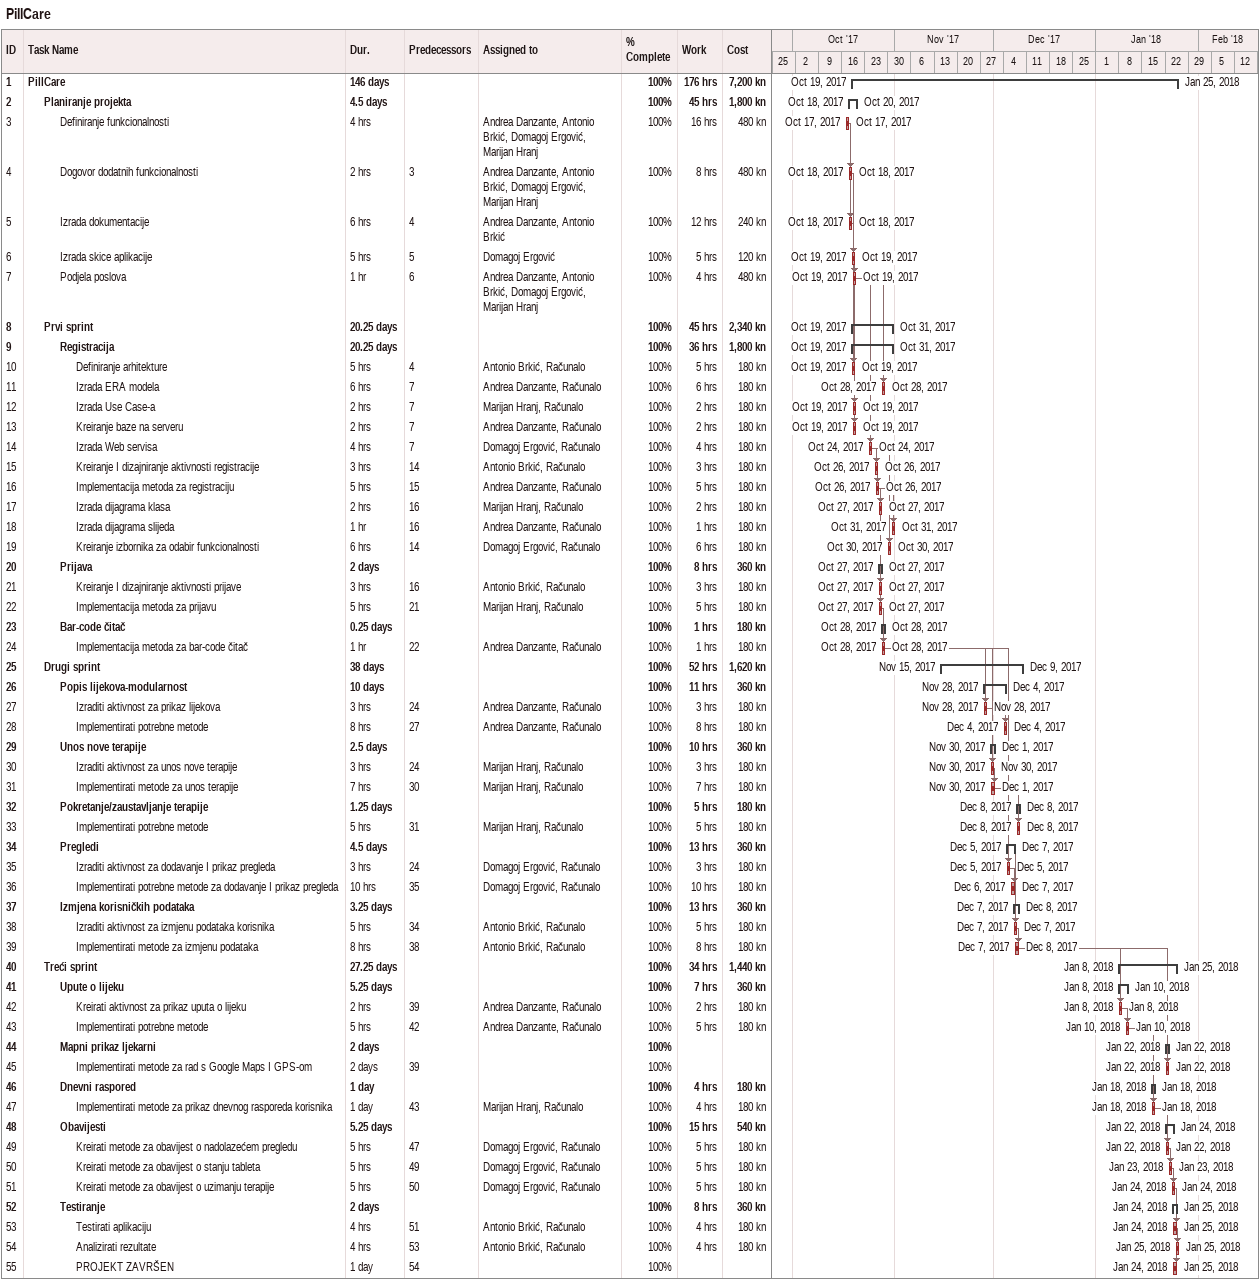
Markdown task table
PillCare

| ID | Level | Task | Duration | Start | Finish | Predecessors | Resources | % complete | Work (h) | Cost (kn) |
|---|---|---|---|---|---|---|---|---|---|---|
| 1 | 1 | **PillCare** | 146d | 2017-10-19 | 2018-01-25 |  |  | 100 | 176 | 7200 |
| 2 | 2 | **Planiranje projekta** | 4.5d | 2017-10-18 | 2017-10-20 |  |  | 100 | 45 | 1800 |
| 3 | 3 | Definiranje funkcionalnosti | 4h | 2017-10-17 | 2017-10-17 |  | Andrea Danzante, Antonio Brkić, Domagoj Ergović, Marijan Hranj | 100 | 16 | 480 |
| 4 | 3 | Dogovor dodatnih funkcionalnosti | 2h | 2017-10-18 | 2017-10-18 | 3 | Andrea Danzante, Antonio Brkić, Domagoj Ergović, Marijan Hranj | 100 | 8 | 480 |
| 5 | 3 | Izrada dokumentacije | 6h | 2017-10-18 | 2017-10-18 | 4 | Andrea Danzante, Antonio Brkić | 100 | 12 | 240 |
| 6 | 3 | Izrada skice aplikacije | 5h | 2017-10-19 | 2017-10-19 | 5 | Domagoj Ergović | 100 | 5 | 120 |
| 7 | 3 | Podjela poslova | 1h | 2017-10-19 | 2017-10-19 | 6 | Andrea Danzante, Antonio Brkić, Domagoj Ergović, Marijan Hranj | 100 | 4 | 480 |
| 8 | 2 | **Prvi sprint** | 20.25d | 2017-10-19 | 2017-10-31 |  |  | 100 | 45 | 2340 |
| 9 | 3 | **Registracija** | 20.25d | 2017-10-19 | 2017-10-31 |  |  | 100 | 36 | 1800 |
| 10 | 4 | Definiranje arhitekture | 5h | 2017-10-19 | 2017-10-19 | 4 | Antonio Brkić, Računalo | 100 | 5 | 180 |
| 11 | 4 | Izrada ERA modela | 6h | 2017-10-28 | 2017-10-28 | 7 | Andrea Danzante, Računalo | 100 | 6 | 180 |
| 12 | 4 | Izrada Use Case-a | 2h | 2017-10-19 | 2017-10-19 | 7 | Marijan Hranj, Računalo | 100 | 2 | 180 |
| 13 | 4 | Kreiranje baze na serveru | 2h | 2017-10-19 | 2017-10-19 | 7 | Andrea Danzante, Računalo | 100 | 2 | 180 |
| 14 | 4 | Izrada Web servisa | 4h | 2017-10-24 | 2017-10-24 | 7 | Domagoj Ergović, Računalo | 100 | 4 | 180 |
| 15 | 4 | Kreiranje I dizajniranje aktivnosti registracije | 3h | 2017-10-26 | 2017-10-26 | 14 | Antonio Brkić, Računalo | 100 | 3 | 180 |
| 16 | 4 | Implementacija metoda za registraciju | 5h | 2017-10-26 | 2017-10-26 | 15 | Andrea Danzante, Računalo | 100 | 5 | 180 |
| 17 | 4 | Izrada dijagrama klasa | 2h | 2017-10-27 | 2017-10-27 | 16 | Marijan Hranj, Računalo | 100 | 2 | 180 |
| 18 | 4 | Izrada dijagrama slijeda | 1h | 2017-10-31 | 2017-10-31 | 16 | Andrea Danzante, Računalo | 100 | 1 | 180 |
| 19 | 4 | Kreiranje izbornika za odabir funkcionalnosti | 6h | 2017-10-30 | 2017-10-30 | 14 | Domagoj Ergović, Računalo | 100 | 6 | 180 |
| 20 | 3 | **Prijava** | 2d | 2017-10-27 | 2017-10-27 |  |  | 100 | 8 | 360 |
| 21 | 4 | Kreiranje I dizajniranje aktivnosti prijave | 3h | 2017-10-27 | 2017-10-27 | 16 | Antonio Brkić, Računalo | 100 | 3 | 180 |
| 22 | 4 | Implementacija metoda za prijavu | 5h | 2017-10-27 | 2017-10-27 | 21 | Marijan Hranj, Računalo | 100 | 5 | 180 |
| 23 | 3 | **Bar-code čitač** | 0.25d | 2017-10-28 | 2017-10-28 |  |  | 100 | 1 | 180 |
| 24 | 4 | Implementacija metoda za bar-code čitač | 1h | 2017-10-28 | 2017-10-28 | 22 | Andrea Danzante, Računalo | 100 | 1 | 180 |
| 25 | 2 | **Drugi sprint** | 38d | 2017-11-15 | 2017-12-09 |  |  | 100 | 52 | 1620 |
| 26 | 3 | **Popis lijekova-modularnost** | 10d | 2017-11-28 | 2017-12-04 |  |  | 100 | 11 | 360 |
| 27 | 4 | Izraditi aktivnost za prikaz lijekova | 3h | 2017-11-28 | 2017-11-28 | 24 | Andrea Danzante, Računalo | 100 | 3 | 180 |
| 28 | 4 | Implementirati potrebne metode | 8h | 2017-12-04 | 2017-12-04 | 27 | Andrea Danzante, Računalo | 100 | 8 | 180 |
| 29 | 3 | **Unos nove terapije** | 2.5d | 2017-11-30 | 2017-12-01 |  |  | 100 | 10 | 360 |
| 30 | 4 | Izraditi aktivnost za unos nove terapije | 3h | 2017-11-30 | 2017-11-30 | 24 | Marijan Hranj, Računalo | 100 | 3 | 180 |
| 31 | 4 | Implementirati metode za unos terapije | 7h | 2017-11-30 | 2017-12-01 | 30 | Marijan Hranj, Računalo | 100 | 7 | 180 |
| 32 | 3 | **Pokretanje/zaustavljanje terapije** | 1.25d | 2017-12-08 | 2017-12-08 |  |  | 100 | 5 | 180 |
| 33 | 4 | Implementirati potrebne metode | 5h | 2017-12-08 | 2017-12-08 | 31 | Marijan Hranj, Računalo | 100 | 5 | 180 |
| 34 | 3 | **Pregledi** | 4.5d | 2017-12-05 | 2017-12-07 |  |  | 100 | 13 | 360 |
| 35 | 4 | Izraditi aktivnost za dodavanje I prikaz pregleda | 3h | 2017-12-05 | 2017-12-05 | 24 | Domagoj Ergović, Računalo | 100 | 3 | 180 |
| 36 | 4 | Implementirati potrebne metode za dodavanje I prikaz pregleda | 10h | 2017-12-06 | 2017-12-07 | 35 | Domagoj Ergović, Računalo | 100 | 10 | 180 |
| 37 | 3 | **Izmjena korisničkih podataka** | 3.25d | 2017-12-07 | 2017-12-08 |  |  | 100 | 13 | 360 |
| 38 | 4 | Izraditi aktivnost za izmjenu podataka korisnika | 5h | 2017-12-07 | 2017-12-07 | 34 | Antonio Brkić, Računalo | 100 | 5 | 180 |
| 39 | 4 | Implementirati metode za izmjenu podataka | 8h | 2017-12-07 | 2017-12-08 | 38 | Antonio Brkić, Računalo | 100 | 8 | 180 |
| 40 | 2 | **Treći sprint** | 27.25d | 2018-01-08 | 2018-01-25 |  |  | 100 | 34 | 1440 |
| 41 | 3 | **Upute o lijeku** | 5.25d | 2018-01-08 | 2018-01-10 |  |  | 100 | 7 | 360 |
| 42 | 4 | Kreirati aktivnost za prikaz uputa o lijeku | 2h | 2018-01-08 | 2018-01-08 | 39 | Andrea Danzante, Računalo | 100 | 2 | 180 |
| 43 | 4 | Implementirati potrebne metode | 5h | 2018-01-10 | 2018-01-10 | 42 | Andrea Danzante, Računalo | 100 | 5 | 180 |
| 44 | 3 | **Mapni prikaz ljekarni** | 2d | 2018-01-22 | 2018-01-22 |  |  | 100 |  |  |
| 45 | 4 | Implementirati metode za rad s Google Maps I GPS-om | 2d | 2018-01-22 | 2018-01-22 | 39 |  | 100 |  |  |
| 46 | 3 | **Dnevni raspored** | 1d | 2018-01-18 | 2018-01-18 |  |  | 100 | 4 | 180 |
| 47 | 4 | Implementirati metode za prikaz dnevnog rasporeda korisnika | 1d | 2018-01-18 | 2018-01-18 | 43 | Marijan Hranj, Računalo | 100 | 4 | 180 |
| 48 | 3 | **Obavijesti** | 5.25d | 2018-01-22 | 2018-01-24 |  |  | 100 | 15 | 540 |
| 49 | 4 | Kreirati metode za obavijest o nadolazećem pregledu | 5h | 2018-01-22 | 2018-01-22 | 47 | Domagoj Ergović, Računalo | 100 | 5 | 180 |
| 50 | 4 | Kreirati metode za obavijest o stanju tableta | 5h | 2018-01-23 | 2018-01-23 | 49 | Domagoj Ergović, Računalo | 100 | 5 | 180 |
| 51 | 4 | Kreirati metode za obavijest o uzimanju terapije | 5h | 2018-01-24 | 2018-01-24 | 50 | Domagoj Ergović, Računalo | 100 | 5 | 180 |
| 52 | 3 | **Testiranje** | 2d | 2018-01-24 | 2018-01-25 |  |  | 100 | 8 | 360 |
| 53 | 4 | Testirati aplikaciju | 4h | 2018-01-24 | 2018-01-25 | 51 | Antonio Brkić, Računalo | 100 | 4 | 180 |
| 54 | 4 | Analizirati rezultate | 4h | 2018-01-25 | 2018-01-25 | 53 | Antonio Brkić, Računalo | 100 | 4 | 180 |
| 55 | 4 | PROJEKT ZAVRŠEN | 1d | 2018-01-24 | 2018-01-25 | 54 |  | 100 |  |  |
